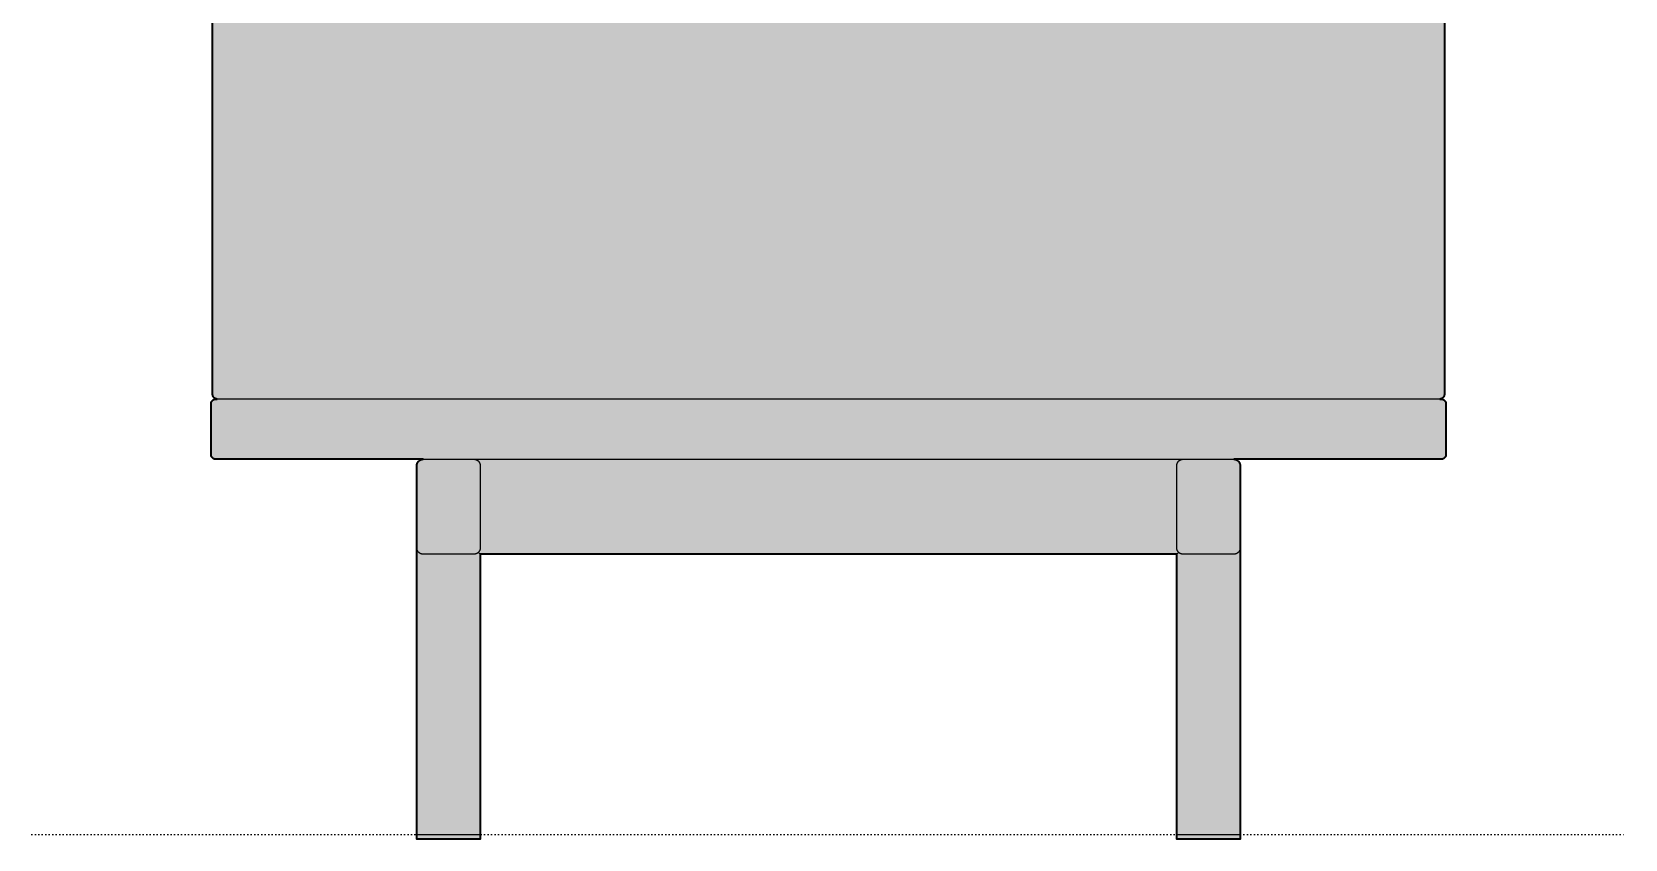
# Model space of a CAD drawing. Header units: millimetres. Extents: x 0 to 2864, y -783 to 509.
# Drawn here: x 2361 to 2864, y -1 to 254 of the extents above; entities that cross this region are included whole.
import ezdxf

# ---------------------------------------------------------------- set-up
doc = ezdxf.new("R2010")
doc.units = ezdxf.units.MM
doc.linetypes.add('Dots', pattern=[1, 0, -1])
doc.layers.add('Blocks', color=7, linetype='Continuous')
doc.layers.add('Blocks$Fill', color=7, linetype='Continuous', true_color=0xffffff)
for name, color, linetype, lineweight, true_color in [('Blocks$Inner', 7, 'Continuous', 25, 0x007f00), ('Blocks$Outline', 7, 'Continuous', 35, 0xff3f3f), ('Groud', 7, 'Dots', 25, 0x243775)]:
    doc.layers.add(name, color=color, linetype=linetype, lineweight=lineweight, true_color=true_color)

# ---------------------------------------------------------------- blocks, each defined once
blk = doc.blocks.new('Colour Floor Cabinet L Side')
at = {"layer": 'Blocks$Fill'}
blk.add_hatch(color=256, dxfattribs=at).paths.add_polyline_path([(58.54, 489.55), (58.04, 489.55), (57.99, 489.55), (57.94, 489.56), (57.89, 489.56), (57.84, 489.57), (57.79, 489.58), (57.74, 489.59), (57.69, 489.61), (57.64, 489.62), (57.59, 489.64), (57.54, 489.65), (57.5, 489.67), (57.45, 489.7), (57.4, 489.72), (57.36, 489.74), (57.31, 489.77), (57.27, 489.8), (57.23, 489.82), (57.19, 489.85), (57.15, 489.89), (57.11, 489.92), (57.07, 489.95), (57.03, 489.99), (57, 490.03), (56.96, 490.06), (56.93, 490.1), (56.9, 490.14), (56.87, 490.18), (56.84, 490.23), (56.81, 490.27), (56.79, 490.31), (56.76, 490.36), (56.74, 490.41), (56.72, 490.45), (56.7, 490.5), (56.68, 490.55), (56.66, 490.6), (56.65, 490.65), (56.64, 490.69), (56.62, 490.74), (56.61, 490.8), (56.61, 490.85), (56.6, 490.9), (56.6, 490.95), (56.59, 491), (56.59, 491.05), (56.59, 507.1), (56.6, 507.15), (56.6, 507.2), (56.61, 507.25), (56.61, 507.3), (56.62, 507.36), (56.64, 507.41), (56.65, 507.45), (56.66, 507.5), (56.68, 507.55), (56.7, 507.6), (56.72, 507.65), (56.74, 507.69), (56.76, 507.74), (56.79, 507.79), (56.81, 507.83), (56.84, 507.87), (56.87, 507.92), (56.9, 507.96), (56.93, 508), (56.96, 508.04), (57, 508.07), (57.03, 508.11), (57.07, 508.15), (57.11, 508.18), (57.15, 508.21), (57.19, 508.25), (57.23, 508.28), (57.27, 508.3), (57.31, 508.33), (57.36, 508.36), (57.4, 508.38), (57.45, 508.4), (57.5, 508.43), (57.54, 508.45), (57.59, 508.46), (57.64, 508.48), (57.69, 508.49), (57.74, 508.51), (57.79, 508.52), (57.84, 508.53), (57.89, 508.54), (57.94, 508.54), (57.99, 508.55), (58.04, 508.55), (58.09, 508.55), (445.14, 508.55), (445.2, 508.55), (445.25, 508.54), (445.3, 508.54), (445.35, 508.53), (445.4, 508.52), (445.45, 508.51), (445.5, 508.49), (445.55, 508.48), (445.6, 508.46), (445.64, 508.45), (445.69, 508.43), (445.74, 508.4), (445.78, 508.38), (445.83, 508.36), (445.87, 508.33), (445.92, 508.3), (445.96, 508.28), (446, 508.25), (446.04, 508.21), (446.08, 508.18), (446.12, 508.15), (446.15, 508.11), (446.19, 508.07), (446.22, 508.04), (446.26, 508), (446.29, 507.96), (446.32, 507.92), (446.35, 507.87), (446.37, 507.83), (446.4, 507.79), (446.42, 507.74), (446.45, 507.69), (446.47, 507.65), (446.49, 507.6), (446.51, 507.55), (446.52, 507.5), (446.54, 507.45), (446.55, 507.41), (446.56, 507.36), (446.57, 507.3), (446.58, 507.25), (446.59, 507.2), (446.59, 507.15), (446.59, 507.1), (446.59, 507.05), (446.59, 491), (446.59, 490.95), (446.59, 490.9), (446.58, 490.85), (446.57, 490.8), (446.56, 490.74), (446.55, 490.69), (446.54, 490.65), (446.52, 490.6), (446.51, 490.55), (446.49, 490.5), (446.47, 490.45), (446.45, 490.41), (446.42, 490.36), (446.4, 490.31), (446.37, 490.27), (446.35, 490.23), (446.32, 490.18), (446.29, 490.14), (446.26, 490.1), (446.22, 490.06), (446.19, 490.03), (446.15, 489.99), (446.12, 489.95), (446.08, 489.92), (446.04, 489.89), (446, 489.85), (445.96, 489.82), (445.92, 489.8), (445.87, 489.77), (445.83, 489.74), (445.78, 489.72), (445.74, 489.7), (445.69, 489.67), (445.64, 489.65), (445.6, 489.64), (445.55, 489.62), (445.5, 489.61), (445.45, 489.59), (445.4, 489.58), (445.35, 489.57), (445.3, 489.56), (445.25, 489.56), (445.2, 489.55), (445.14, 489.55), (445.09, 489.55), (444.64, 489.55), (444.75, 489.54), (444.8, 489.54), (444.85, 489.53), (444.9, 489.52), (444.95, 489.51), (445, 489.49), (445.05, 489.48), (445.1, 489.46), (445.14, 489.45), (445.19, 489.43), (445.24, 489.4), (445.28, 489.38), (445.33, 489.36), (445.37, 489.33), (445.42, 489.3), (445.46, 489.28), (445.5, 489.25), (445.54, 489.21), (445.58, 489.18), (445.62, 489.15), (445.65, 489.11), (445.69, 489.07), (445.72, 489.04), (445.76, 489), (445.79, 488.96), (445.82, 488.92), (445.85, 488.87), (445.87, 488.83), (445.9, 488.79), (445.92, 488.74), (445.95, 488.69), (445.97, 488.65), (445.99, 488.6), (446.01, 488.55), (446.02, 488.5), (446.04, 488.45), (446.05, 488.41), (446.06, 488.36), (446.07, 488.3), (446.08, 488.25), (446.09, 488.2), (446.09, 488.15), (446.09, 488.1), (446.09, 488.05), (446.09, 139), (446.09, 138.95), (446.09, 138.9), (446.08, 138.85), (446.07, 138.8), (446.06, 138.74), (446.05, 138.69), (446.04, 138.65), (446.02, 138.6), (446.01, 138.55), (445.99, 138.5), (445.97, 138.45), (445.95, 138.41), (445.92, 138.36), (445.9, 138.31), (445.87, 138.27), (445.85, 138.23), (445.82, 138.18), (445.79, 138.14), (445.76, 138.1), (445.72, 138.06), (445.69, 138.03), (445.65, 137.99), (445.62, 137.95), (445.58, 137.92), (445.54, 137.89), (445.5, 137.85), (445.46, 137.82), (445.42, 137.8), (445.37, 137.77), (445.33, 137.74), (445.28, 137.72), (445.24, 137.7), (445.19, 137.67), (445.14, 137.65), (445.1, 137.64), (445.05, 137.62), (445, 137.61), (444.95, 137.59), (444.9, 137.58), (444.85, 137.57), (444.8, 137.56), (444.75, 137.56), (444.7, 137.55), (444.64, 137.55), (445.14, 137.55), (445.2, 137.55), (445.25, 137.54), (445.3, 137.54), (445.35, 137.53), (445.4, 137.52), (445.45, 137.51), (445.5, 137.49), (445.55, 137.48), (445.6, 137.46), (445.64, 137.45), (445.69, 137.43), (445.74, 137.4), (445.78, 137.38), (445.83, 137.36), (445.87, 137.33), (445.92, 137.3), (445.96, 137.28), (446, 137.25), (446.04, 137.21), (446.08, 137.18), (446.12, 137.15), (446.15, 137.11), (446.19, 137.07), (446.22, 137.04), (446.26, 137), (446.29, 136.96), (446.32, 136.92), (446.35, 136.87), (446.37, 136.83), (446.4, 136.79), (446.42, 136.74), (446.45, 136.69), (446.47, 136.65), (446.49, 136.6), (446.51, 136.55), (446.52, 136.5), (446.54, 136.45), (446.55, 136.41), (446.56, 136.36), (446.57, 136.3), (446.58, 136.25), (446.59, 136.2), (446.59, 136.15), (446.59, 136.1), (446.59, 136.05), (446.59, 120), (446.59, 119.95), (446.59, 119.9), (446.58, 119.85), (446.57, 119.8), (446.56, 119.74), (446.55, 119.69), (446.54, 119.65), (446.52, 119.6), (446.51, 119.55), (446.49, 119.5), (446.47, 119.45), (446.45, 119.41), (446.42, 119.36), (446.4, 119.31), (446.37, 119.27), (446.35, 119.23), (446.32, 119.18), (446.29, 119.14), (446.26, 119.1), (446.22, 119.06), (446.19, 119.03), (446.15, 118.99), (446.12, 118.95), (446.08, 118.92), (446.04, 118.89), (446, 118.85), (445.96, 118.82), (445.92, 118.8), (445.87, 118.77), (445.83, 118.74), (445.78, 118.72), (445.74, 118.7), (445.69, 118.67), (445.64, 118.65), (445.6, 118.64), (445.55, 118.62), (445.5, 118.61), (445.45, 118.59), (445.4, 118.58), (445.35, 118.57), (445.3, 118.56), (445.25, 118.56), (445.2, 118.55), (445.14, 118.55), (445.09, 118.55), (379.59, 118.55), (379.73, 118.55), (379.8, 118.54), (379.87, 118.53), (379.93, 118.52), (380, 118.51), (380.07, 118.49), (380.13, 118.48), (380.2, 118.46), (380.26, 118.43), (380.33, 118.41), (380.39, 118.38), (380.45, 118.36), (380.51, 118.33), (380.57, 118.29), (380.63, 118.26), (380.69, 118.22), (380.75, 118.18), (380.8, 118.14), (380.86, 118.1), (380.91, 118.06), (380.96, 118.01), (381.01, 117.96), (381.05, 117.92), (381.1, 117.86), (381.14, 117.81), (381.19, 117.76), (381.23, 117.7), (381.27, 117.65), (381.3, 117.59), (381.34, 117.53), (381.37, 117.47), (381.4, 117.41), (381.43, 117.35), (381.45, 117.28), (381.48, 117.22), (381.5, 117.16), (381.52, 117.09), (381.54, 117.02), (381.55, 116.96), (381.56, 116.89), (381.57, 116.82), (381.58, 116.75), (381.59, 116.69), (381.59, 116.62), (381.59, 116.55), (381.59, 90.55), (381.59, 0.05), (381.56, 0.05), (381.56, 0.05), (381.56, 0.05), (381.56, 0.05), (381.56, 0.05), (381.56, 0.05), (381.57, 0.04), (381.57, 0.04), (381.57, 0.04), (381.57, 0.04), (381.57, 0.04), (381.57, 0.04), (381.57, 0.04), (381.58, 0.04), (381.58, 0.04), (381.58, 0.04), (381.58, 0.03), (381.58, 0.03), (381.58, 0.03), (381.58, 0.03), (381.58, 0.03), (381.58, 0.03), (381.59, 0.03), (381.59, 0.02), (381.59, 0.02), (381.59, 0.02), (381.59, 0.02), (381.59, 0.02), (381.59, 0.02), (381.59, 0.02), (381.59, 0.01), (381.59, 0.01), (381.59, 0.01), (381.59, 0.01), (381.59, 0.01), (381.59, 0.01), (381.59, 0), (381.59, 0), (381.59, 0), (381.59, -1.4), (381.59, -1.4), (381.59, -1.41), (381.59, -1.41), (381.59, -1.41), (381.59, -1.41), (381.59, -1.41), (381.59, -1.41), (381.59, -1.42), (381.59, -1.42), (381.59, -1.42), (381.59, -1.42), (381.59, -1.42), (381.59, -1.42), (381.59, -1.42), (381.59, -1.43), (381.58, -1.43), (381.58, -1.43), (381.58, -1.43), (381.58, -1.43), (381.58, -1.43), (381.58, -1.43), (381.58, -1.44), (381.58, -1.44), (381.58, -1.44), (381.57, -1.44), (381.57, -1.44), (381.57, -1.44), (381.57, -1.44), (381.57, -1.44), (381.57, -1.44), (381.57, -1.44), (381.56, -1.45), (381.56, -1.45), (381.56, -1.45), (381.56, -1.45), (381.56, -1.45), (381.56, -1.45), (381.55, -1.45), (381.55, -1.45), (381.55, -1.45), (381.55, -1.45), (381.55, -1.45), (381.55, -1.45), (381.54, -1.45), (381.54, -1.45), (361.64, -1.45), (361.64, -1.45), (361.64, -1.45), (361.64, -1.45), (361.63, -1.45), (361.63, -1.45), (361.63, -1.45), (361.63, -1.45), (361.63, -1.45), (361.63, -1.45), (361.62, -1.45), (361.62, -1.45), (361.62, -1.45), (361.62, -1.44), (361.62, -1.44), (361.62, -1.44), (361.62, -1.44), (361.61, -1.44), (361.61, -1.44), (361.61, -1.44), (361.61, -1.44), (361.61, -1.44), (361.61, -1.44), (361.61, -1.43), (361.61, -1.43), (361.6, -1.43), (361.6, -1.43), (361.6, -1.43), (361.6, -1.43), (361.6, -1.43), (361.6, -1.42), (361.6, -1.42), (361.6, -1.42), (361.6, -1.42), (361.6, -1.42), (361.6, -1.42), (361.6, -1.42), (361.6, -1.41), (361.59, -1.41), (361.59, -1.41), (361.59, -1.41), (361.59, -1.41), (361.59, -1.41), (361.59, -1.4), (361.59, -1.4), (361.59, -1.4), (361.59, 0), (361.59, 0), (361.59, 0.01), (361.59, 0.01), (361.59, 0.01), (361.59, 0.01), (361.59, 0.01), (361.6, 0.01), (361.6, 0.02), (361.6, 0.02), (361.6, 0.02), (361.6, 0.02), (361.6, 0.02), (361.6, 0.02), (361.6, 0.02), (361.6, 0.03), (361.6, 0.03), (361.6, 0.03), (361.6, 0.03), (361.6, 0.03), (361.61, 0.03), (361.61, 0.03), (361.61, 0.04), (361.61, 0.04), (361.61, 0.04), (361.61, 0.04), (361.61, 0.04), (361.61, 0.04), (361.62, 0.04), (361.62, 0.04), (361.62, 0.04), (361.62, 0.04), (361.62, 0.05), (361.62, 0.05), (361.62, 0.05), (361.63, 0.05), (361.63, 0.05), (361.63, 0.05), (361.63, 0.05), (361.63, 0.05), (361.63, 0.05), (361.63, 0.05), (361.59, 0.05), (361.59, 88.55), (141.59, 88.55), (141.59, 0.05), (141.56, 0.05), (141.56, 0.05), (141.56, 0.05), (141.56, 0.05), (141.56, 0.05), (141.56, 0.05), (141.57, 0.04), (141.57, 0.04), (141.57, 0.04), (141.57, 0.04), (141.57, 0.04), (141.57, 0.04), (141.57, 0.04), (141.58, 0.04), (141.58, 0.04), (141.58, 0.04), (141.58, 0.03), (141.58, 0.03), (141.58, 0.03), (141.58, 0.03), (141.58, 0.03), (141.58, 0.03), (141.59, 0.03), (141.59, 0.02), (141.59, 0.02), (141.59, 0.02), (141.59, 0.02), (141.59, 0.02), (141.59, 0.02), (141.59, 0.02), (141.59, 0.01), (141.59, 0.01), (141.59, 0.01), (141.59, 0.01), (141.59, 0.01), (141.59, 0.01), (141.59, 0), (141.59, 0), (141.59, 0), (141.59, -1.4), (141.59, -1.4), (141.59, -1.41), (141.59, -1.41), (141.59, -1.41), (141.59, -1.41), (141.59, -1.41), (141.59, -1.41), (141.59, -1.42), (141.59, -1.42), (141.59, -1.42), (141.59, -1.42), (141.59, -1.42), (141.59, -1.42), (141.59, -1.42), (141.59, -1.43), (141.58, -1.43), (141.58, -1.43), (141.58, -1.43), (141.58, -1.43), (141.58, -1.43), (141.58, -1.43), (141.58, -1.44), (141.58, -1.44), (141.58, -1.44), (141.57, -1.44), (141.57, -1.44), (141.57, -1.44), (141.57, -1.44), (141.57, -1.44), (141.57, -1.44), (141.57, -1.44), (141.56, -1.45), (141.56, -1.45), (141.56, -1.45), (141.56, -1.45), (141.56, -1.45), (141.56, -1.45), (141.55, -1.45), (141.55, -1.45), (141.55, -1.45), (141.55, -1.45), (141.55, -1.45), (141.55, -1.45), (141.54, -1.45), (141.54, -1.45), (121.64, -1.45), (121.64, -1.45), (121.64, -1.45), (121.64, -1.45), (121.63, -1.45), (121.63, -1.45), (121.63, -1.45), (121.63, -1.45), (121.63, -1.45), (121.63, -1.45), (121.62, -1.45), (121.62, -1.45), (121.62, -1.45), (121.62, -1.44), (121.62, -1.44), (121.62, -1.44), (121.62, -1.44), (121.61, -1.44), (121.61, -1.44), (121.61, -1.44), (121.61, -1.44), (121.61, -1.44), (121.61, -1.44), (121.61, -1.43), (121.61, -1.43), (121.6, -1.43), (121.6, -1.43), (121.6, -1.43), (121.6, -1.43), (121.6, -1.43), (121.6, -1.42), (121.6, -1.42), (121.6, -1.42), (121.6, -1.42), (121.6, -1.42), (121.6, -1.42), (121.6, -1.42), (121.6, -1.41), (121.59, -1.41), (121.59, -1.41), (121.59, -1.41), (121.59, -1.41), (121.59, -1.41), (121.59, -1.4), (121.59, -1.4), (121.59, -1.4), (121.59, 0), (121.59, 0), (121.59, 0.01), (121.59, 0.01), (121.59, 0.01), (121.59, 0.01), (121.59, 0.01), (121.6, 0.01), (121.6, 0.02), (121.6, 0.02), (121.6, 0.02), (121.6, 0.02), (121.6, 0.02), (121.6, 0.02), (121.6, 0.02), (121.6, 0.03), (121.6, 0.03), (121.6, 0.03), (121.6, 0.03), (121.6, 0.03), (121.61, 0.03), (121.61, 0.03), (121.61, 0.04), (121.61, 0.04), (121.61, 0.04), (121.61, 0.04), (121.61, 0.04), (121.61, 0.04), (121.62, 0.04), (121.62, 0.04), (121.62, 0.04), (121.62, 0.04), (121.62, 0.05), (121.62, 0.05), (121.62, 0.05), (121.63, 0.05), (121.63, 0.05), (121.63, 0.05), (121.63, 0.05), (121.63, 0.05), (121.63, 0.05), (121.63, 0.05), (121.59, 0.05), (121.59, 90.55), (121.59, 116.62), (121.6, 116.69), (121.6, 116.75), (121.61, 116.82), (121.62, 116.89), (121.63, 116.96), (121.65, 117.02), (121.67, 117.09), (121.69, 117.16), (121.71, 117.22), (121.73, 117.28), (121.76, 117.35), (121.79, 117.41), (121.82, 117.47), (121.85, 117.53), (121.88, 117.59), (121.92, 117.65), (121.96, 117.7), (122, 117.76), (122.04, 117.81), (122.09, 117.86), (122.13, 117.92), (122.18, 117.96), (122.23, 118.01), (122.28, 118.06), (122.33, 118.1), (122.38, 118.14), (122.44, 118.18), (122.5, 118.22), (122.55, 118.26), (122.61, 118.29), (122.67, 118.33), (122.73, 118.36), (122.8, 118.38), (122.86, 118.41), (122.92, 118.43), (122.99, 118.46), (123.05, 118.48), (123.12, 118.49), (123.19, 118.51), (123.25, 118.52), (123.32, 118.53), (123.39, 118.54), (123.46, 118.55), (123.52, 118.55), (123.59, 118.55), (58.04, 118.55), (57.99, 118.55), (57.94, 118.56), (57.89, 118.56), (57.84, 118.57), (57.79, 118.58), (57.74, 118.59), (57.69, 118.61), (57.64, 118.62), (57.59, 118.64), (57.54, 118.65), (57.5, 118.67), (57.45, 118.7), (57.4, 118.72), (57.36, 118.74), (57.31, 118.77), (57.27, 118.8), (57.23, 118.82), (57.19, 118.85), (57.15, 118.89), (57.11, 118.92), (57.07, 118.95), (57.03, 118.99), (57, 119.03), (56.96, 119.06), (56.93, 119.1), (56.9, 119.14), (56.87, 119.18), (56.84, 119.23), (56.81, 119.27), (56.79, 119.31), (56.76, 119.36), (56.74, 119.41), (56.72, 119.45), (56.7, 119.5), (56.68, 119.55), (56.66, 119.6), (56.65, 119.65), (56.64, 119.69), (56.62, 119.74), (56.61, 119.8), (56.61, 119.85), (56.6, 119.9), (56.6, 119.95), (56.59, 120), (56.59, 120.05), (56.59, 136.1), (56.6, 136.15), (56.6, 136.2), (56.61, 136.25), (56.61, 136.3), (56.62, 136.36), (56.64, 136.41), (56.65, 136.45), (56.66, 136.5), (56.68, 136.55), (56.7, 136.6), (56.72, 136.65), (56.74, 136.69), (56.76, 136.74), (56.79, 136.79), (56.81, 136.83), (56.84, 136.87), (56.87, 136.92), (56.9, 136.96), (56.93, 137), (56.96, 137.04), (57, 137.07), (57.03, 137.11), (57.07, 137.15), (57.11, 137.18), (57.15, 137.21), (57.19, 137.25), (57.23, 137.28), (57.27, 137.3), (57.31, 137.33), (57.36, 137.36), (57.4, 137.38), (57.45, 137.4), (57.5, 137.43), (57.54, 137.45), (57.59, 137.46), (57.64, 137.48), (57.69, 137.49), (57.74, 137.51), (57.79, 137.52), (57.84, 137.53), (57.89, 137.54), (57.94, 137.54), (57.99, 137.55), (58.04, 137.55), (58.09, 137.55), (58.54, 137.55), (58.54, 137.55), (58.49, 137.55), (58.44, 137.56), (58.39, 137.56), (58.34, 137.57), (58.29, 137.58), (58.24, 137.59), (58.19, 137.61), (58.14, 137.62), (58.09, 137.64), (58.04, 137.65), (58, 137.67), (57.95, 137.7), (57.9, 137.72), (57.86, 137.74), (57.81, 137.77), (57.77, 137.8), (57.73, 137.82), (57.69, 137.85), (57.65, 137.89), (57.61, 137.92), (57.57, 137.95), (57.53, 137.99), (57.5, 138.03), (57.46, 138.06), (57.43, 138.1), (57.4, 138.14), (57.37, 138.18), (57.34, 138.23), (57.31, 138.27), (57.29, 138.31), (57.26, 138.36), (57.24, 138.41), (57.22, 138.45), (57.2, 138.5), (57.18, 138.55), (57.16, 138.6), (57.15, 138.65), (57.14, 138.69), (57.12, 138.74), (57.11, 138.8), (57.11, 138.85), (57.1, 138.9), (57.1, 138.95), (57.09, 139), (57.09, 139.05), (57.09, 488.1), (57.1, 488.15), (57.1, 488.2), (57.11, 488.25), (57.11, 488.3), (57.12, 488.36), (57.14, 488.41), (57.15, 488.45), (57.16, 488.5), (57.18, 488.55), (57.2, 488.6), (57.22, 488.65), (57.24, 488.69), (57.26, 488.74), (57.29, 488.79), (57.31, 488.83), (57.34, 488.87), (57.37, 488.92), (57.4, 488.96), (57.43, 489), (57.46, 489.04), (57.5, 489.07), (57.53, 489.11), (57.57, 489.15), (57.61, 489.18), (57.65, 489.21), (57.69, 489.25), (57.73, 489.28), (57.77, 489.3), (57.81, 489.33), (57.86, 489.36), (57.9, 489.38), (57.95, 489.4), (58, 489.43), (58.04, 489.45), (58.09, 489.46), (58.14, 489.48), (58.19, 489.49), (58.24, 489.51), (58.29, 489.52), (58.34, 489.53), (58.39, 489.54), (58.44, 489.54), (58.49, 489.55), (58.54, 489.55)], flags=0)
at = {"layer": 'Blocks$Inner'}
for points in [[(446.09, 488.05), (446.09, 139.05), (446.09, 139), (446.09, 138.95), (446.09, 138.9), (446.08, 138.85), (446.07, 138.8), (446.06, 138.74), (446.05, 138.69), (446.04, 138.65), (446.02, 138.6), (446.01, 138.55), (445.99, 138.5), (445.97, 138.45), (445.95, 138.41), (445.92, 138.36), (445.9, 138.31), (445.87, 138.27), (445.85, 138.23), (445.82, 138.18), (445.79, 138.14), (445.76, 138.1), (445.72, 138.06), (445.69, 138.03), (445.65, 137.99), (445.62, 137.95), (445.58, 137.92), (445.54, 137.89), (445.5, 137.85), (445.46, 137.82), (445.42, 137.8), (445.37, 137.77), (445.33, 137.74), (445.28, 137.72), (445.24, 137.7), (445.19, 137.67), (445.14, 137.65), (445.1, 137.64), (445.05, 137.62), (445, 137.61), (444.95, 137.59), (444.9, 137.58), (444.85, 137.57), (444.8, 137.56), (444.75, 137.56), (444.7, 137.55), (444.64, 137.55), (444.59, 137.55), (58.59, 137.55), (58.09, 137.55), (58.04, 137.55), (57.99, 137.55), (57.94, 137.54), (57.89, 137.54), (57.84, 137.53), (57.79, 137.52), (57.74, 137.51), (57.69, 137.49), (57.64, 137.48), (57.59, 137.46), (57.54, 137.45), (57.5, 137.43), (57.45, 137.4), (57.4, 137.38), (57.36, 137.36), (57.31, 137.33), (57.27, 137.3), (57.23, 137.28), (57.19, 137.25), (57.15, 137.21), (57.11, 137.18), (57.07, 137.15), (57.03, 137.11), (57, 137.07), (56.96, 137.04), (56.93, 137), (56.9, 136.96), (56.87, 136.92), (56.84, 136.87), (56.81, 136.83), (56.79, 136.79), (56.76, 136.74), (56.74, 136.69), (56.72, 136.65), (56.7, 136.6), (56.68, 136.55), (56.66, 136.5), (56.65, 136.45), (56.64, 136.41), (56.62, 136.36), (56.61, 136.3), (56.61, 136.25), (56.6, 136.2), (56.6, 136.15), (56.59, 136.1), (56.59, 136.05), (56.59, 120.05), (56.59, 120), (56.6, 119.95), (56.6, 119.9), (56.61, 119.85), (56.61, 119.8), (56.62, 119.74), (56.64, 119.69), (56.65, 119.65), (56.66, 119.6), (56.68, 119.55), (56.7, 119.5), (56.72, 119.45), (56.74, 119.41), (56.76, 119.36), (56.79, 119.31), (56.81, 119.27), (56.84, 119.23), (56.87, 119.18), (56.9, 119.14), (56.93, 119.1), (56.96, 119.06), (57, 119.03), (57.03, 118.99), (57.07, 118.95), (57.11, 118.92), (57.15, 118.89), (57.19, 118.85), (57.23, 118.82), (57.27, 118.8), (57.31, 118.77), (57.36, 118.74), (57.4, 118.72), (57.45, 118.7), (57.5, 118.67), (57.54, 118.65), (57.59, 118.64), (57.64, 118.62), (57.69, 118.61), (57.74, 118.59), (57.79, 118.58), (57.84, 118.57), (57.89, 118.56), (57.94, 118.56), (57.99, 118.55), (58.04, 118.55), (58.09, 118.55), (123.59, 118.55), (379.59, 118.55), (445.09, 118.55), (445.14, 118.55), (445.2, 118.55), (445.25, 118.56), (445.3, 118.56), (445.35, 118.57), (445.4, 118.58), (445.45, 118.59), (445.5, 118.61), (445.55, 118.62), (445.6, 118.64), (445.64, 118.65), (445.69, 118.67), (445.74, 118.7), (445.78, 118.72), (445.83, 118.74), (445.87, 118.77), (445.92, 118.8), (445.96, 118.82), (446, 118.85), (446.04, 118.89), (446.08, 118.92), (446.12, 118.95), (446.15, 118.99), (446.19, 119.03), (446.22, 119.06), (446.26, 119.1), (446.29, 119.14), (446.32, 119.18), (446.35, 119.23), (446.37, 119.27), (446.4, 119.31), (446.42, 119.36), (446.45, 119.41), (446.47, 119.45), (446.49, 119.5), (446.51, 119.55), (446.52, 119.6), (446.54, 119.65), (446.55, 119.69), (446.56, 119.74), (446.57, 119.8), (446.58, 119.85), (446.59, 119.9), (446.59, 119.95), (446.59, 120), (446.59, 120.05), (446.59, 136.05), (446.59, 136.1), (446.59, 136.15), (446.59, 136.2), (446.58, 136.25), (446.57, 136.3), (446.56, 136.36), (446.55, 136.41), (446.54, 136.45), (446.52, 136.5), (446.51, 136.55), (446.49, 136.6), (446.47, 136.65), (446.45, 136.69), (446.42, 136.74), (446.4, 136.79), (446.37, 136.83), (446.35, 136.87), (446.32, 136.92), (446.29, 136.96), (446.26, 137), (446.22, 137.04), (446.19, 137.07), (446.15, 137.11), (446.12, 137.15), (446.08, 137.18), (446.04, 137.21), (446, 137.25), (445.96, 137.28), (445.92, 137.3), (445.87, 137.33), (445.83, 137.36), (445.78, 137.38), (445.74, 137.4), (445.69, 137.43), (445.64, 137.45), (445.6, 137.46), (445.55, 137.48), (445.5, 137.49), (445.45, 137.51), (445.4, 137.52), (445.35, 137.53), (445.3, 137.54), (445.25, 137.54), (445.2, 137.55), (445.14, 137.55), (445.09, 137.55), (444.59, 137.55)], [(58.59, 137.55), (58.54, 137.55), (58.49, 137.55), (58.44, 137.56), (58.39, 137.56), (58.34, 137.57), (58.29, 137.58), (58.24, 137.59), (58.19, 137.61), (58.14, 137.62), (58.09, 137.64), (58.04, 137.65), (58, 137.67), (57.95, 137.7), (57.9, 137.72), (57.86, 137.74), (57.81, 137.77), (57.77, 137.8), (57.73, 137.82), (57.69, 137.85), (57.65, 137.89), (57.61, 137.92), (57.57, 137.95), (57.53, 137.99), (57.5, 138.03), (57.46, 138.06), (57.43, 138.1), (57.4, 138.14), (57.37, 138.18), (57.34, 138.23), (57.31, 138.27), (57.29, 138.31), (57.26, 138.36), (57.24, 138.41), (57.22, 138.45), (57.2, 138.5), (57.18, 138.55), (57.16, 138.6), (57.15, 138.65), (57.14, 138.69), (57.12, 138.74), (57.11, 138.8), (57.11, 138.85), (57.1, 138.9), (57.1, 138.95), (57.09, 139), (57.09, 139.05), (57.09, 488.05)], [(139.59, 118.55), (139.66, 118.55), (139.73, 118.55), (139.8, 118.54), (139.87, 118.53), (139.93, 118.52), (140, 118.51), (140.07, 118.49), (140.13, 118.48), (140.2, 118.46), (140.26, 118.43), (140.33, 118.41), (140.39, 118.38), (140.45, 118.36), (140.51, 118.33), (140.57, 118.29), (140.63, 118.26), (140.69, 118.22), (140.75, 118.18), (140.8, 118.14), (140.86, 118.1), (140.91, 118.06), (140.96, 118.01), (141.01, 117.96), (141.05, 117.92), (141.1, 117.86), (141.14, 117.81), (141.19, 117.76), (141.23, 117.7), (141.27, 117.65), (141.3, 117.59), (141.34, 117.53), (141.37, 117.47), (141.4, 117.41), (141.43, 117.35), (141.45, 117.28), (141.48, 117.22), (141.5, 117.16), (141.52, 117.09), (141.54, 117.02), (141.55, 116.96), (141.56, 116.89), (141.57, 116.82), (141.58, 116.75), (141.59, 116.69), (141.59, 116.62), (141.59, 116.55), (141.59, 90.55), (141.59, 90.48), (141.59, 90.41), (141.58, 90.35), (141.57, 90.28), (141.56, 90.21), (141.55, 90.14), (141.54, 90.08), (141.52, 90.01), (141.5, 89.94), (141.48, 89.88), (141.45, 89.82), (141.43, 89.75), (141.4, 89.69), (141.37, 89.63), (141.34, 89.57), (141.3, 89.51), (141.27, 89.45), (141.23, 89.4), (141.19, 89.34), (141.14, 89.29), (141.1, 89.24), (141.05, 89.18), (141.01, 89.14), (140.96, 89.09), (140.91, 89.04), (140.86, 89), (140.8, 88.96), (140.75, 88.92), (140.69, 88.88), (140.63, 88.84), (140.57, 88.81), (140.51, 88.77), (140.45, 88.74), (140.39, 88.72), (140.33, 88.69), (140.26, 88.67), (140.2, 88.64), (140.13, 88.62), (140.07, 88.61), (140, 88.59), (139.93, 88.58), (139.87, 88.57), (139.8, 88.56), (139.73, 88.55), (139.66, 88.55), (139.59, 88.55), (123.59, 88.55), (123.52, 88.55), (123.46, 88.55), (123.39, 88.56), (123.32, 88.57), (123.25, 88.58), (123.19, 88.59), (123.12, 88.61), (123.05, 88.62), (122.99, 88.64), (122.92, 88.67), (122.86, 88.69), (122.8, 88.72), (122.73, 88.74), (122.67, 88.77), (122.61, 88.81), (122.55, 88.84), (122.5, 88.88), (122.44, 88.92), (122.38, 88.96), (122.33, 89), (122.28, 89.04), (122.23, 89.09), (122.18, 89.14), (122.13, 89.18), (122.09, 89.24), (122.04, 89.29), (122, 89.34), (121.96, 89.4), (121.92, 89.45), (121.88, 89.51), (121.85, 89.57), (121.82, 89.63), (121.79, 89.69), (121.76, 89.75), (121.73, 89.82), (121.71, 89.88), (121.69, 89.94), (121.67, 90.01), (121.65, 90.08), (121.63, 90.14), (121.62, 90.21), (121.61, 90.28), (121.6, 90.35), (121.6, 90.41), (121.59, 90.48), (121.59, 90.55), (121.59, 116.55), (121.59, 116.62), (121.6, 116.69), (121.6, 116.75), (121.61, 116.82), (121.62, 116.89), (121.63, 116.96), (121.65, 117.02), (121.67, 117.09), (121.69, 117.16), (121.71, 117.22), (121.73, 117.28), (121.76, 117.35), (121.79, 117.41), (121.82, 117.47), (121.85, 117.53), (121.88, 117.59), (121.92, 117.65), (121.96, 117.7), (122, 117.76), (122.04, 117.81), (122.09, 117.86), (122.13, 117.92), (122.18, 117.96), (122.23, 118.01), (122.28, 118.06), (122.33, 118.1), (122.38, 118.14), (122.44, 118.18), (122.5, 118.22), (122.55, 118.26), (122.61, 118.29), (122.67, 118.33), (122.73, 118.36), (122.8, 118.38), (122.86, 118.41), (122.92, 118.43), (122.99, 118.46), (123.05, 118.48), (123.12, 118.49), (123.19, 118.51), (123.25, 118.52), (123.32, 118.53), (123.39, 118.54), (123.46, 118.55), (123.52, 118.55), (123.59, 118.55)], [(379.59, 118.55), (379.66, 118.55), (379.73, 118.55), (379.8, 118.54), (379.87, 118.53), (379.93, 118.52), (380, 118.51), (380.07, 118.49), (380.13, 118.48), (380.2, 118.46), (380.26, 118.43), (380.33, 118.41), (380.39, 118.38), (380.45, 118.36), (380.51, 118.33), (380.57, 118.29), (380.63, 118.26), (380.69, 118.22), (380.75, 118.18), (380.8, 118.14), (380.86, 118.1), (380.91, 118.06), (380.96, 118.01), (381.01, 117.96), (381.05, 117.92), (381.1, 117.86), (381.14, 117.81), (381.19, 117.76), (381.23, 117.7), (381.27, 117.65), (381.3, 117.59), (381.34, 117.53), (381.37, 117.47), (381.4, 117.41), (381.43, 117.35), (381.45, 117.28), (381.48, 117.22), (381.5, 117.16), (381.52, 117.09), (381.54, 117.02), (381.55, 116.96), (381.56, 116.89), (381.57, 116.82), (381.58, 116.75), (381.59, 116.69), (381.59, 116.62), (381.59, 116.55), (381.59, 90.55), (381.59, 90.48), (381.59, 90.41), (381.58, 90.35), (381.57, 90.28), (381.56, 90.21), (381.55, 90.14), (381.54, 90.08), (381.52, 90.01), (381.5, 89.94), (381.48, 89.88), (381.45, 89.82), (381.43, 89.75), (381.4, 89.69), (381.37, 89.63), (381.34, 89.57), (381.3, 89.51), (381.27, 89.45), (381.23, 89.4), (381.19, 89.34), (381.14, 89.29), (381.1, 89.24), (381.05, 89.18), (381.01, 89.14), (380.96, 89.09), (380.91, 89.04), (380.86, 89), (380.8, 88.96), (380.75, 88.92), (380.69, 88.88), (380.63, 88.84), (380.57, 88.81), (380.51, 88.77), (380.45, 88.74), (380.39, 88.72), (380.33, 88.69), (380.26, 88.67), (380.2, 88.64), (380.13, 88.62), (380.07, 88.61), (380, 88.59), (379.93, 88.58), (379.87, 88.57), (379.8, 88.56), (379.73, 88.55), (379.66, 88.55), (379.59, 88.55), (363.59, 88.55), (363.52, 88.55), (363.46, 88.55), (363.39, 88.56), (363.32, 88.57), (363.25, 88.58), (363.19, 88.59), (363.12, 88.61), (363.05, 88.62), (362.99, 88.64), (362.92, 88.67), (362.86, 88.69), (362.8, 88.72), (362.73, 88.74), (362.67, 88.77), (362.61, 88.81), (362.55, 88.84), (362.5, 88.88), (362.44, 88.92), (362.38, 88.96), (362.33, 89), (362.28, 89.04), (362.23, 89.09), (362.18, 89.14), (362.13, 89.18), (362.09, 89.24), (362.04, 89.29), (362, 89.34), (361.96, 89.4), (361.92, 89.45), (361.88, 89.51), (361.85, 89.57), (361.82, 89.63), (361.79, 89.69), (361.76, 89.75), (361.73, 89.82), (361.71, 89.88), (361.69, 89.94), (361.67, 90.01), (361.65, 90.08), (361.63, 90.14), (361.62, 90.21), (361.61, 90.28), (361.6, 90.35), (361.6, 90.41), (361.59, 90.48), (361.59, 90.55), (361.59, 116.55), (361.59, 116.62), (361.6, 116.69), (361.6, 116.75), (361.61, 116.82), (361.62, 116.89), (361.63, 116.96), (361.65, 117.02), (361.67, 117.09), (361.69, 117.16), (361.71, 117.22), (361.73, 117.28), (361.76, 117.35), (361.79, 117.41), (361.82, 117.47), (361.85, 117.53), (361.88, 117.59), (361.92, 117.65), (361.96, 117.7), (362, 117.76), (362.04, 117.81), (362.09, 117.86), (362.13, 117.92), (362.18, 117.96), (362.23, 118.01), (362.28, 118.06), (362.33, 118.1), (362.38, 118.14), (362.44, 118.18), (362.5, 118.22), (362.55, 118.26), (362.61, 118.29), (362.67, 118.33), (362.73, 118.36), (362.8, 118.38), (362.86, 118.41), (362.92, 118.43), (362.99, 118.46), (363.05, 118.48), (363.12, 118.49), (363.19, 118.51), (363.25, 118.52), (363.32, 118.53), (363.39, 118.54), (363.46, 118.55), (363.52, 118.55), (363.59, 118.55)], [(121.59, 90.55), (121.59, 0.05), (121.64, 0.05), (123.59, 0.05), (139.59, 0.05), (141.54, 0.05), (141.59, 0.05), (141.59, 88.55), (141.01, 89.14)], [(362.18, 89.14), (361.59, 88.55), (141.59, 88.55)], [(361.59, 88.55), (361.59, 0.05), (361.64, 0.05), (363.59, 0.05), (379.59, 0.05), (381.54, 0.05), (381.59, 0.05), (381.59, 90.55)], [(141.54, 0.05), (141.54, 0.05), (141.55, 0.05), (141.55, 0.05), (141.55, 0.05), (141.55, 0.05), (141.55, 0.05), (141.55, 0.05), (141.56, 0.05), (141.56, 0.05), (141.56, 0.05), (141.56, 0.05), (141.56, 0.05), (141.56, 0.05), (141.57, 0.04), (141.57, 0.04), (141.57, 0.04), (141.57, 0.04), (141.57, 0.04), (141.57, 0.04), (141.57, 0.04), (141.58, 0.04), (141.58, 0.04), (141.58, 0.04), (141.58, 0.03), (141.58, 0.03), (141.58, 0.03), (141.58, 0.03), (141.58, 0.03), (141.58, 0.03), (141.59, 0.03), (141.59, 0.02), (141.59, 0.02), (141.59, 0.02), (141.59, 0.02), (141.59, 0.02), (141.59, 0.02), (141.59, 0.02), (141.59, 0.01), (141.59, 0.01), (141.59, 0.01), (141.59, 0.01), (141.59, 0.01), (141.59, 0.01), (141.59, 0), (141.59, 0), (141.59, 0), (141.59, -1.4), (141.59, -1.4), (141.59, -1.4), (141.59, -1.41), (141.59, -1.41), (141.59, -1.41), (141.59, -1.41), (141.59, -1.41), (141.59, -1.41), (141.59, -1.42), (141.59, -1.42), (141.59, -1.42), (141.59, -1.42), (141.59, -1.42), (141.59, -1.42), (141.59, -1.42), (141.59, -1.43), (141.58, -1.43), (141.58, -1.43), (141.58, -1.43), (141.58, -1.43), (141.58, -1.43), (141.58, -1.43), (141.58, -1.44), (141.58, -1.44), (141.58, -1.44), (141.57, -1.44), (141.57, -1.44), (141.57, -1.44), (141.57, -1.44), (141.57, -1.44), (141.57, -1.44), (141.57, -1.44), (141.56, -1.45), (141.56, -1.45), (141.56, -1.45), (141.56, -1.45), (141.56, -1.45), (141.56, -1.45), (141.55, -1.45), (141.55, -1.45), (141.55, -1.45), (141.55, -1.45), (141.55, -1.45), (141.55, -1.45), (141.54, -1.45), (141.54, -1.45), (139.59, -1.45), (123.59, -1.45), (121.64, -1.45), (121.64, -1.45), (121.64, -1.45), (121.64, -1.45), (121.64, -1.45), (121.63, -1.45), (121.63, -1.45), (121.63, -1.45), (121.63, -1.45), (121.63, -1.45), (121.63, -1.45), (121.62, -1.45), (121.62, -1.45), (121.62, -1.45), (121.62, -1.44), (121.62, -1.44), (121.62, -1.44), (121.62, -1.44), (121.61, -1.44), (121.61, -1.44), (121.61, -1.44), (121.61, -1.44), (121.61, -1.44), (121.61, -1.44), (121.61, -1.43), (121.61, -1.43), (121.6, -1.43), (121.6, -1.43), (121.6, -1.43), (121.6, -1.43), (121.6, -1.43), (121.6, -1.42), (121.6, -1.42), (121.6, -1.42), (121.6, -1.42), (121.6, -1.42), (121.6, -1.42), (121.6, -1.42), (121.6, -1.41), (121.59, -1.41), (121.59, -1.41), (121.59, -1.41), (121.59, -1.41), (121.59, -1.41), (121.59, -1.4), (121.59, -1.4), (121.59, -1.4), (121.59, 0), (121.59, 0), (121.59, 0), (121.59, 0.01), (121.59, 0.01), (121.59, 0.01), (121.59, 0.01), (121.59, 0.01), (121.6, 0.01), (121.6, 0.02), (121.6, 0.02), (121.6, 0.02), (121.6, 0.02), (121.6, 0.02), (121.6, 0.02), (121.6, 0.02), (121.6, 0.03), (121.6, 0.03), (121.6, 0.03), (121.6, 0.03), (121.6, 0.03), (121.61, 0.03), (121.61, 0.03), (121.61, 0.04), (121.61, 0.04), (121.61, 0.04), (121.61, 0.04), (121.61, 0.04), (121.61, 0.04), (121.62, 0.04), (121.62, 0.04), (121.62, 0.04), (121.62, 0.04), (121.62, 0.05), (121.62, 0.05), (121.62, 0.05), (121.63, 0.05), (121.63, 0.05), (121.63, 0.05), (121.63, 0.05), (121.63, 0.05), (121.63, 0.05), (121.64, 0.05), (121.64, 0.05), (121.64, 0.05), (121.64, 0.05), (121.64, 0.05)], [(381.54, 0.05), (381.54, 0.05), (381.55, 0.05), (381.55, 0.05), (381.55, 0.05), (381.55, 0.05), (381.55, 0.05), (381.55, 0.05), (381.56, 0.05), (381.56, 0.05), (381.56, 0.05), (381.56, 0.05), (381.56, 0.05), (381.56, 0.05), (381.57, 0.04), (381.57, 0.04), (381.57, 0.04), (381.57, 0.04), (381.57, 0.04), (381.57, 0.04), (381.57, 0.04), (381.58, 0.04), (381.58, 0.04), (381.58, 0.04), (381.58, 0.03), (381.58, 0.03), (381.58, 0.03), (381.58, 0.03), (381.58, 0.03), (381.58, 0.03), (381.59, 0.03), (381.59, 0.02), (381.59, 0.02), (381.59, 0.02), (381.59, 0.02), (381.59, 0.02), (381.59, 0.02), (381.59, 0.02), (381.59, 0.01), (381.59, 0.01), (381.59, 0.01), (381.59, 0.01), (381.59, 0.01), (381.59, 0.01), (381.59, 0), (381.59, 0), (381.59, 0), (381.59, -1.4), (381.59, -1.4), (381.59, -1.4), (381.59, -1.41), (381.59, -1.41), (381.59, -1.41), (381.59, -1.41), (381.59, -1.41), (381.59, -1.41), (381.59, -1.42), (381.59, -1.42), (381.59, -1.42), (381.59, -1.42), (381.59, -1.42), (381.59, -1.42), (381.59, -1.42), (381.59, -1.43), (381.58, -1.43), (381.58, -1.43), (381.58, -1.43), (381.58, -1.43), (381.58, -1.43), (381.58, -1.43), (381.58, -1.44), (381.58, -1.44), (381.58, -1.44), (381.57, -1.44), (381.57, -1.44), (381.57, -1.44), (381.57, -1.44), (381.57, -1.44), (381.57, -1.44), (381.57, -1.44), (381.56, -1.45), (381.56, -1.45), (381.56, -1.45), (381.56, -1.45), (381.56, -1.45), (381.56, -1.45), (381.55, -1.45), (381.55, -1.45), (381.55, -1.45), (381.55, -1.45), (381.55, -1.45), (381.55, -1.45), (381.54, -1.45), (381.54, -1.45), (379.59, -1.45), (363.59, -1.45), (361.64, -1.45), (361.64, -1.45), (361.64, -1.45), (361.64, -1.45), (361.64, -1.45), (361.63, -1.45), (361.63, -1.45), (361.63, -1.45), (361.63, -1.45), (361.63, -1.45), (361.63, -1.45), (361.62, -1.45), (361.62, -1.45), (361.62, -1.45), (361.62, -1.44), (361.62, -1.44), (361.62, -1.44), (361.62, -1.44), (361.61, -1.44), (361.61, -1.44), (361.61, -1.44), (361.61, -1.44), (361.61, -1.44), (361.61, -1.44), (361.61, -1.43), (361.61, -1.43), (361.6, -1.43), (361.6, -1.43), (361.6, -1.43), (361.6, -1.43), (361.6, -1.43), (361.6, -1.42), (361.6, -1.42), (361.6, -1.42), (361.6, -1.42), (361.6, -1.42), (361.6, -1.42), (361.6, -1.42), (361.6, -1.41), (361.59, -1.41), (361.59, -1.41), (361.59, -1.41), (361.59, -1.41), (361.59, -1.41), (361.59, -1.4), (361.59, -1.4), (361.59, -1.4), (361.59, 0), (361.59, 0), (361.59, 0), (361.59, 0.01), (361.59, 0.01), (361.59, 0.01), (361.59, 0.01), (361.59, 0.01), (361.6, 0.01), (361.6, 0.02), (361.6, 0.02), (361.6, 0.02), (361.6, 0.02), (361.6, 0.02), (361.6, 0.02), (361.6, 0.02), (361.6, 0.03), (361.6, 0.03), (361.6, 0.03), (361.6, 0.03), (361.6, 0.03), (361.61, 0.03), (361.61, 0.03), (361.61, 0.04), (361.61, 0.04), (361.61, 0.04), (361.61, 0.04), (361.61, 0.04), (361.61, 0.04), (361.62, 0.04), (361.62, 0.04), (361.62, 0.04), (361.62, 0.04), (361.62, 0.05), (361.62, 0.05), (361.62, 0.05), (361.63, 0.05), (361.63, 0.05), (361.63, 0.05), (361.63, 0.05), (361.63, 0.05), (361.63, 0.05), (361.64, 0.05), (361.64, 0.05), (361.64, 0.05), (361.64, 0.05), (361.64, 0.05)]]:
    blk.add_lwpolyline(points, dxfattribs=at)
at = {"layer": 'Blocks$Outline'}
for points in [[(58.54, 137.55), (58.54, 137.55), (58.49, 137.55), (58.44, 137.56), (58.39, 137.56), (58.34, 137.57), (58.29, 137.58), (58.24, 137.59), (58.19, 137.61), (58.14, 137.62), (58.09, 137.64), (58.04, 137.65), (58, 137.67), (57.95, 137.7), (57.9, 137.72), (57.86, 137.74), (57.81, 137.77), (57.77, 137.8), (57.73, 137.82), (57.69, 137.85), (57.65, 137.89), (57.61, 137.92), (57.57, 137.95), (57.53, 137.99), (57.5, 138.03), (57.46, 138.06), (57.43, 138.1), (57.4, 138.14), (57.37, 138.18), (57.34, 138.23), (57.31, 138.27), (57.29, 138.31), (57.26, 138.36), (57.24, 138.41), (57.22, 138.45), (57.2, 138.5), (57.18, 138.55), (57.16, 138.6), (57.15, 138.65), (57.14, 138.69), (57.12, 138.74), (57.11, 138.8), (57.11, 138.85), (57.1, 138.9), (57.1, 138.95), (57.09, 139), (57.09, 139.05), (57.09, 488.05)], [(446.09, 488.05), (446.09, 139.05), (446.09, 139), (446.09, 138.95), (446.09, 138.9), (446.08, 138.85), (446.07, 138.8), (446.06, 138.74), (446.05, 138.69), (446.04, 138.65), (446.02, 138.6), (446.01, 138.55), (445.99, 138.5), (445.97, 138.45), (445.95, 138.41), (445.92, 138.36), (445.9, 138.31), (445.87, 138.27), (445.85, 138.23), (445.82, 138.18), (445.79, 138.14), (445.76, 138.1), (445.72, 138.06), (445.69, 138.03), (445.65, 137.99), (445.62, 137.95), (445.58, 137.92), (445.54, 137.89), (445.5, 137.85), (445.46, 137.82), (445.42, 137.8), (445.37, 137.77), (445.33, 137.74), (445.28, 137.72), (445.24, 137.7), (445.19, 137.67), (445.14, 137.65), (445.1, 137.64), (445.05, 137.62), (445, 137.61), (444.95, 137.59), (444.9, 137.58), (444.85, 137.57), (444.8, 137.56), (444.75, 137.56), (444.7, 137.55), (444.64, 137.55)], [(123.59, 118.55), (123.59, 118.55), (58.09, 118.55), (58.04, 118.55), (57.99, 118.55), (57.94, 118.56), (57.89, 118.56), (57.84, 118.57), (57.79, 118.58), (57.74, 118.59), (57.69, 118.61), (57.64, 118.62), (57.59, 118.64), (57.54, 118.65), (57.5, 118.67), (57.45, 118.7), (57.4, 118.72), (57.36, 118.74), (57.31, 118.77), (57.27, 118.8), (57.23, 118.82), (57.19, 118.85), (57.15, 118.89), (57.11, 118.92), (57.07, 118.95), (57.03, 118.99), (57, 119.03), (56.96, 119.06), (56.93, 119.1), (56.9, 119.14), (56.87, 119.18), (56.84, 119.23), (56.81, 119.27), (56.79, 119.31), (56.76, 119.36), (56.74, 119.41), (56.72, 119.45), (56.7, 119.5), (56.68, 119.55), (56.66, 119.6), (56.65, 119.65), (56.64, 119.69), (56.62, 119.74), (56.61, 119.8), (56.61, 119.85), (56.6, 119.9), (56.6, 119.95), (56.59, 120), (56.59, 120.05), (56.59, 136.05), (56.59, 136.1), (56.6, 136.15), (56.6, 136.2), (56.61, 136.25), (56.61, 136.3), (56.62, 136.36), (56.64, 136.41), (56.65, 136.45), (56.66, 136.5), (56.68, 136.55), (56.7, 136.6), (56.72, 136.65), (56.74, 136.69), (56.76, 136.74), (56.79, 136.79), (56.81, 136.83), (56.84, 136.87), (56.87, 136.92), (56.9, 136.96), (56.93, 137), (56.96, 137.04), (57, 137.07), (57.03, 137.11), (57.07, 137.15), (57.11, 137.18), (57.15, 137.21), (57.19, 137.25), (57.23, 137.28), (57.27, 137.3), (57.31, 137.33), (57.36, 137.36), (57.4, 137.38), (57.45, 137.4), (57.5, 137.43), (57.54, 137.45), (57.59, 137.46), (57.64, 137.48), (57.69, 137.49), (57.74, 137.51), (57.79, 137.52), (57.84, 137.53), (57.89, 137.54), (57.94, 137.54), (57.99, 137.55), (58.04, 137.55), (58.09, 137.55), (58.54, 137.55)], [(444.64, 137.55), (445.09, 137.55), (445.14, 137.55), (445.2, 137.55), (445.25, 137.54), (445.3, 137.54), (445.35, 137.53), (445.4, 137.52), (445.45, 137.51), (445.5, 137.49), (445.55, 137.48), (445.6, 137.46), (445.64, 137.45), (445.69, 137.43), (445.74, 137.4), (445.78, 137.38), (445.83, 137.36), (445.87, 137.33), (445.92, 137.3), (445.96, 137.28), (446, 137.25), (446.04, 137.21), (446.08, 137.18), (446.12, 137.15), (446.15, 137.11), (446.19, 137.07), (446.22, 137.04), (446.26, 137), (446.29, 136.96), (446.32, 136.92), (446.35, 136.87), (446.37, 136.83), (446.4, 136.79), (446.42, 136.74), (446.45, 136.69), (446.47, 136.65), (446.49, 136.6), (446.51, 136.55), (446.52, 136.5), (446.54, 136.45), (446.55, 136.41), (446.56, 136.36), (446.57, 136.3), (446.58, 136.25), (446.59, 136.2), (446.59, 136.15), (446.59, 136.1), (446.59, 136.05), (446.59, 120.05), (446.59, 120), (446.59, 119.95), (446.59, 119.9), (446.58, 119.85), (446.57, 119.8), (446.56, 119.74), (446.55, 119.69), (446.54, 119.65), (446.52, 119.6), (446.51, 119.55), (446.49, 119.5), (446.47, 119.45), (446.45, 119.41), (446.42, 119.36), (446.4, 119.31), (446.37, 119.27), (446.35, 119.23), (446.32, 119.18), (446.29, 119.14), (446.26, 119.1), (446.22, 119.06), (446.19, 119.03), (446.15, 118.99), (446.12, 118.95), (446.08, 118.92), (446.04, 118.89), (446, 118.85), (445.96, 118.82), (445.92, 118.8), (445.87, 118.77), (445.83, 118.74), (445.78, 118.72), (445.74, 118.7), (445.69, 118.67), (445.64, 118.65), (445.6, 118.64), (445.55, 118.62), (445.5, 118.61), (445.45, 118.59), (445.4, 118.58), (445.35, 118.57), (445.3, 118.56), (445.25, 118.56), (445.2, 118.55), (445.14, 118.55), (445.09, 118.55), (379.59, 118.55), (379.59, 118.55)], [(121.59, 90.55), (121.59, 116.55), (121.59, 116.62), (121.6, 116.69), (121.6, 116.75), (121.61, 116.82), (121.62, 116.89), (121.63, 116.96), (121.65, 117.02), (121.67, 117.09), (121.69, 117.16), (121.71, 117.22), (121.73, 117.28), (121.76, 117.35), (121.79, 117.41), (121.82, 117.47), (121.85, 117.53), (121.88, 117.59), (121.92, 117.65), (121.96, 117.7), (122, 117.76), (122.04, 117.81), (122.09, 117.86), (122.13, 117.92), (122.18, 117.96), (122.23, 118.01), (122.28, 118.06), (122.33, 118.1), (122.38, 118.14), (122.44, 118.18), (122.5, 118.22), (122.55, 118.26), (122.61, 118.29), (122.67, 118.33), (122.73, 118.36), (122.8, 118.38), (122.86, 118.41), (122.92, 118.43), (122.99, 118.46), (123.05, 118.48), (123.12, 118.49), (123.19, 118.51), (123.25, 118.52), (123.32, 118.53), (123.39, 118.54), (123.46, 118.55), (123.52, 118.55), (123.59, 118.55)], [(379.59, 118.55), (379.66, 118.55), (379.73, 118.55), (379.8, 118.54), (379.87, 118.53), (379.93, 118.52), (380, 118.51), (380.07, 118.49), (380.13, 118.48), (380.2, 118.46), (380.26, 118.43), (380.33, 118.41), (380.39, 118.38), (380.45, 118.36), (380.51, 118.33), (380.57, 118.29), (380.63, 118.26), (380.69, 118.22), (380.75, 118.18), (380.8, 118.14), (380.86, 118.1), (380.91, 118.06), (380.96, 118.01), (381.01, 117.96), (381.05, 117.92), (381.1, 117.86), (381.14, 117.81), (381.19, 117.76), (381.23, 117.7), (381.27, 117.65), (381.3, 117.59), (381.34, 117.53), (381.37, 117.47), (381.4, 117.41), (381.43, 117.35), (381.45, 117.28), (381.48, 117.22), (381.5, 117.16), (381.52, 117.09), (381.54, 117.02), (381.55, 116.96), (381.56, 116.89), (381.57, 116.82), (381.58, 116.75), (381.59, 116.69), (381.59, 116.62), (381.59, 116.55), (381.59, 90.55)], [(121.63, 0.05), (121.59, 0.05), (121.59, 90.55)], [(141.59, 88.55), (141.59, 0.05), (141.56, 0.05)], [(361.59, 88.55), (141.59, 88.55)], [(361.63, 0.05), (361.59, 0.05), (361.59, 88.55)], [(381.59, 90.55), (381.59, 0.05), (381.56, 0.05)], [(141.56, 0.05), (141.56, 0.05), (141.56, 0.05), (141.56, 0.05), (141.56, 0.05), (141.56, 0.05), (141.57, 0.04), (141.57, 0.04), (141.57, 0.04), (141.57, 0.04), (141.57, 0.04), (141.57, 0.04), (141.57, 0.04), (141.58, 0.04), (141.58, 0.04), (141.58, 0.04), (141.58, 0.03), (141.58, 0.03), (141.58, 0.03), (141.58, 0.03), (141.58, 0.03), (141.58, 0.03), (141.59, 0.03), (141.59, 0.02), (141.59, 0.02), (141.59, 0.02), (141.59, 0.02), (141.59, 0.02), (141.59, 0.02), (141.59, 0.02), (141.59, 0.01), (141.59, 0.01), (141.59, 0.01), (141.59, 0.01), (141.59, 0.01), (141.59, 0.01), (141.59, 0), (141.59, 0), (141.59, 0), (141.59, -1.4), (141.59, -1.4), (141.59, -1.4), (141.59, -1.41), (141.59, -1.41), (141.59, -1.41), (141.59, -1.41), (141.59, -1.41), (141.59, -1.41), (141.59, -1.42), (141.59, -1.42), (141.59, -1.42), (141.59, -1.42), (141.59, -1.42), (141.59, -1.42), (141.59, -1.42), (141.59, -1.43), (141.58, -1.43), (141.58, -1.43), (141.58, -1.43), (141.58, -1.43), (141.58, -1.43), (141.58, -1.43), (141.58, -1.44), (141.58, -1.44), (141.58, -1.44), (141.57, -1.44), (141.57, -1.44), (141.57, -1.44), (141.57, -1.44), (141.57, -1.44), (141.57, -1.44), (141.57, -1.44), (141.56, -1.45), (141.56, -1.45), (141.56, -1.45), (141.56, -1.45), (141.56, -1.45), (141.56, -1.45), (141.55, -1.45), (141.55, -1.45), (141.55, -1.45), (141.55, -1.45), (141.55, -1.45), (141.55, -1.45), (141.54, -1.45), (141.54, -1.45), (139.59, -1.45), (123.59, -1.45), (121.64, -1.45), (121.64, -1.45), (121.64, -1.45), (121.64, -1.45), (121.64, -1.45), (121.63, -1.45), (121.63, -1.45), (121.63, -1.45), (121.63, -1.45), (121.63, -1.45), (121.63, -1.45), (121.62, -1.45), (121.62, -1.45), (121.62, -1.45), (121.62, -1.44), (121.62, -1.44), (121.62, -1.44), (121.62, -1.44), (121.61, -1.44), (121.61, -1.44), (121.61, -1.44), (121.61, -1.44), (121.61, -1.44), (121.61, -1.44), (121.61, -1.43), (121.61, -1.43), (121.6, -1.43), (121.6, -1.43), (121.6, -1.43), (121.6, -1.43), (121.6, -1.43), (121.6, -1.42), (121.6, -1.42), (121.6, -1.42), (121.6, -1.42), (121.6, -1.42), (121.6, -1.42), (121.6, -1.42), (121.6, -1.41), (121.59, -1.41), (121.59, -1.41), (121.59, -1.41), (121.59, -1.41), (121.59, -1.41), (121.59, -1.4), (121.59, -1.4), (121.59, -1.4), (121.59, 0), (121.59, 0), (121.59, 0), (121.59, 0.01), (121.59, 0.01), (121.59, 0.01), (121.59, 0.01), (121.59, 0.01), (121.6, 0.01), (121.6, 0.02), (121.6, 0.02), (121.6, 0.02), (121.6, 0.02), (121.6, 0.02), (121.6, 0.02), (121.6, 0.02), (121.6, 0.03), (121.6, 0.03), (121.6, 0.03), (121.6, 0.03), (121.6, 0.03), (121.61, 0.03), (121.61, 0.03), (121.61, 0.04), (121.61, 0.04), (121.61, 0.04), (121.61, 0.04), (121.61, 0.04), (121.61, 0.04), (121.62, 0.04), (121.62, 0.04), (121.62, 0.04), (121.62, 0.04), (121.62, 0.05), (121.62, 0.05), (121.62, 0.05), (121.63, 0.05), (121.63, 0.05), (121.63, 0.05), (121.63, 0.05), (121.63, 0.05), (121.63, 0.05), (121.63, 0.05)], [(381.56, 0.05), (381.56, 0.05), (381.56, 0.05), (381.56, 0.05), (381.56, 0.05), (381.56, 0.05), (381.57, 0.04), (381.57, 0.04), (381.57, 0.04), (381.57, 0.04), (381.57, 0.04), (381.57, 0.04), (381.57, 0.04), (381.58, 0.04), (381.58, 0.04), (381.58, 0.04), (381.58, 0.03), (381.58, 0.03), (381.58, 0.03), (381.58, 0.03), (381.58, 0.03), (381.58, 0.03), (381.59, 0.03), (381.59, 0.02), (381.59, 0.02), (381.59, 0.02), (381.59, 0.02), (381.59, 0.02), (381.59, 0.02), (381.59, 0.02), (381.59, 0.01), (381.59, 0.01), (381.59, 0.01), (381.59, 0.01), (381.59, 0.01), (381.59, 0.01), (381.59, 0), (381.59, 0), (381.59, 0), (381.59, -1.4), (381.59, -1.4), (381.59, -1.4), (381.59, -1.41), (381.59, -1.41), (381.59, -1.41), (381.59, -1.41), (381.59, -1.41), (381.59, -1.41), (381.59, -1.42), (381.59, -1.42), (381.59, -1.42), (381.59, -1.42), (381.59, -1.42), (381.59, -1.42), (381.59, -1.42), (381.59, -1.43), (381.58, -1.43), (381.58, -1.43), (381.58, -1.43), (381.58, -1.43), (381.58, -1.43), (381.58, -1.43), (381.58, -1.44), (381.58, -1.44), (381.58, -1.44), (381.57, -1.44), (381.57, -1.44), (381.57, -1.44), (381.57, -1.44), (381.57, -1.44), (381.57, -1.44), (381.57, -1.44), (381.56, -1.45), (381.56, -1.45), (381.56, -1.45), (381.56, -1.45), (381.56, -1.45), (381.56, -1.45), (381.55, -1.45), (381.55, -1.45), (381.55, -1.45), (381.55, -1.45), (381.55, -1.45), (381.55, -1.45), (381.54, -1.45), (381.54, -1.45), (379.59, -1.45), (363.59, -1.45), (361.64, -1.45), (361.64, -1.45), (361.64, -1.45), (361.64, -1.45), (361.64, -1.45), (361.63, -1.45), (361.63, -1.45), (361.63, -1.45), (361.63, -1.45), (361.63, -1.45), (361.63, -1.45), (361.62, -1.45), (361.62, -1.45), (361.62, -1.45), (361.62, -1.44), (361.62, -1.44), (361.62, -1.44), (361.62, -1.44), (361.61, -1.44), (361.61, -1.44), (361.61, -1.44), (361.61, -1.44), (361.61, -1.44), (361.61, -1.44), (361.61, -1.43), (361.61, -1.43), (361.6, -1.43), (361.6, -1.43), (361.6, -1.43), (361.6, -1.43), (361.6, -1.43), (361.6, -1.42), (361.6, -1.42), (361.6, -1.42), (361.6, -1.42), (361.6, -1.42), (361.6, -1.42), (361.6, -1.42), (361.6, -1.41), (361.59, -1.41), (361.59, -1.41), (361.59, -1.41), (361.59, -1.41), (361.59, -1.41), (361.59, -1.4), (361.59, -1.4), (361.59, -1.4), (361.59, 0), (361.59, 0), (361.59, 0), (361.59, 0.01), (361.59, 0.01), (361.59, 0.01), (361.59, 0.01), (361.59, 0.01), (361.6, 0.01), (361.6, 0.02), (361.6, 0.02), (361.6, 0.02), (361.6, 0.02), (361.6, 0.02), (361.6, 0.02), (361.6, 0.02), (361.6, 0.03), (361.6, 0.03), (361.6, 0.03), (361.6, 0.03), (361.6, 0.03), (361.61, 0.03), (361.61, 0.03), (361.61, 0.04), (361.61, 0.04), (361.61, 0.04), (361.61, 0.04), (361.61, 0.04), (361.61, 0.04), (361.62, 0.04), (361.62, 0.04), (361.62, 0.04), (361.62, 0.04), (361.62, 0.05), (361.62, 0.05), (361.62, 0.05), (361.63, 0.05), (361.63, 0.05), (361.63, 0.05), (361.63, 0.05), (361.63, 0.05), (361.63, 0.05), (361.63, 0.05)]]:
    blk.add_lwpolyline(points, dxfattribs=at)

msp = doc.modelspace()

# ---------------------------------------------------------------- linework, layer by layer
at = {"layer": 'Groud'}
msp.add_lwpolyline([(2360.5, 0), (2863.69, 0)], dxfattribs=at)

# ---------------------------------------------------------------- block references
at = {"layer": 'Blocks'}
msp.add_blockref('Colour Floor Cabinet L Side', (2360.5, 0), dxfattribs=at)

doc.saveas('drawing.dxf')
